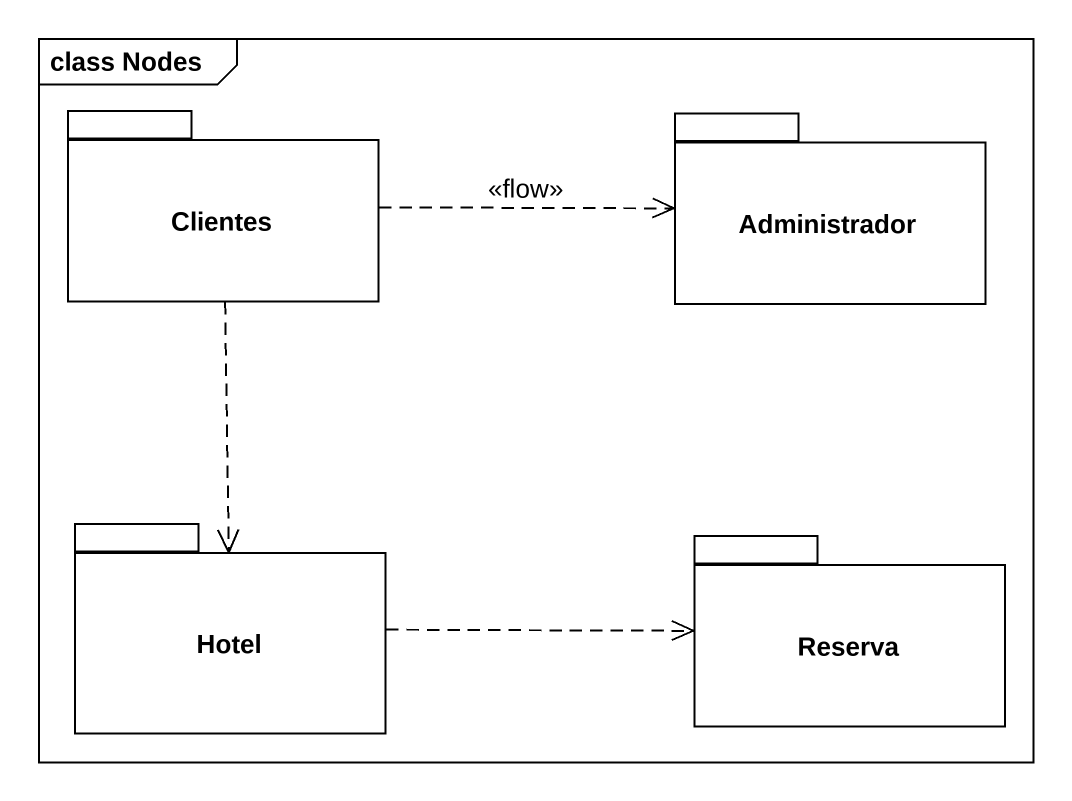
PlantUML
@startuml
mainframe class Nodes
package Clientes {
}
package Administrador {
}
package Hotel {
}
package Reserva {
}
Clientes .right.> Administrador : <<flow>>
Clientes ..> Hotel
Hotel .right.> Reserva
@enduml
